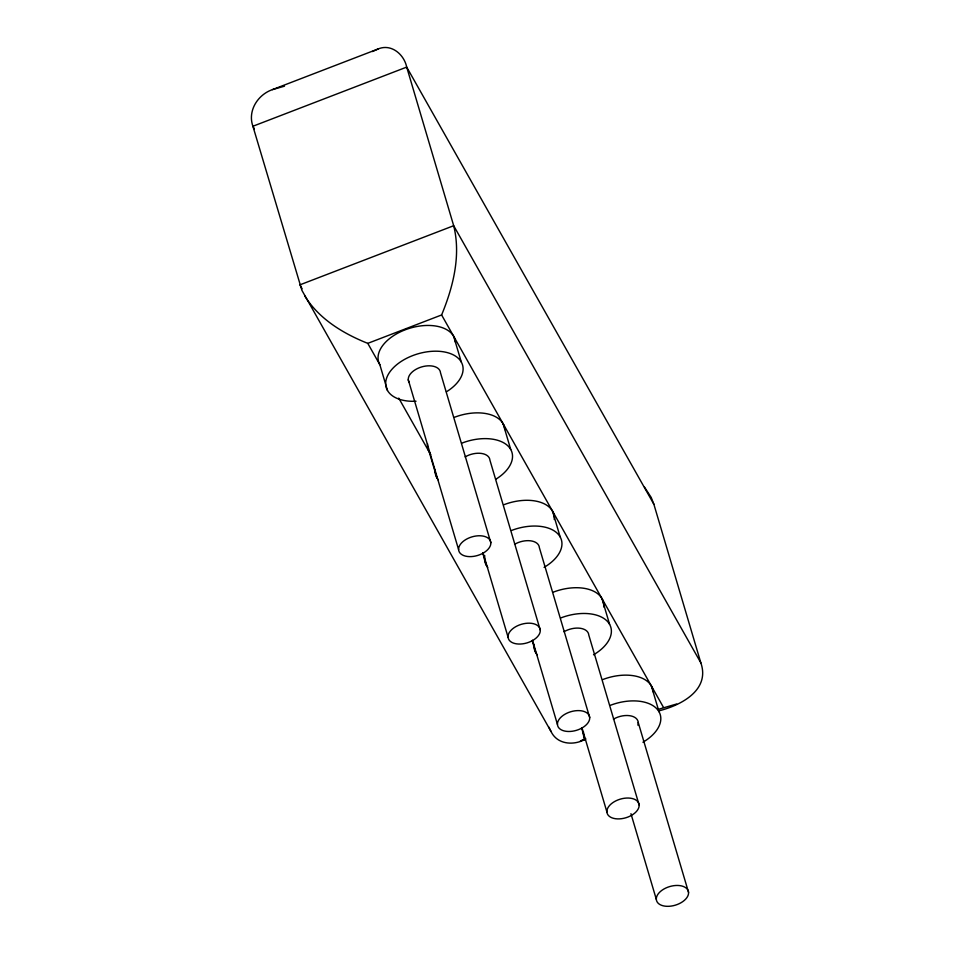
<?xml version="1.0" encoding="UTF-8"?>
<svg xmlns="http://www.w3.org/2000/svg" width="954" height="954" viewBox="0 0 954 954"><rect width="100%" height="100%" fill="white"/><g stroke="black" fill="none" stroke-linecap="round" stroke-linejoin="round"><path stroke-width="1.43" d="M304.696 295.835C318.886 318.874 343.178 333.566 367.779 343.357L441.607 314.963C453.102 287.13 461.14 255.648 453.687 225.716L406.702 67.102C404.15 54.438 391.247 43.383 378.142 48.964L272.486 89.604C257.747 94.649 247.42 110.914 252.905 126.25L301.893 290.314L551.066 731.575C557.446 744.895 574.38 745.766 585.875 738.909M580.366 741.031L584.957 738.754M372.465 51.54L378.142 48.964M658.797 710.873C680.5 705.507 710.42 690.314 700.844 662.839L653.86 504.225L651.177 497.416L644.499 487.112M657.986 709.442L676.684 703.992M272.486 89.604L284.495 86.17M653.86 504.225L406.702 67.102L252.905 126.25L254.372 128.838M700.844 662.839L453.687 225.716L299.878 284.864L302.084 288.752M441.607 314.963L663.459 707.343M367.779 343.357L379.847 364.69L387.467 390.448M398.748 398.116L430.731 454.688M548.848 727.091L551.066 731.575M651.391 686.009L659.023 711.756M601.962 598.575L609.594 624.333M638.226 722.464L688.561 892.407A16.576 9.719 -16.5 0 1 665.01 906.157A16.576 9.719 -16.5 0 1 663.769 889.104A16.576 9.719 -16.5 0 1 688.561 892.407M552.533 511.153L560.153 536.899M639.132 804.985A16.576 9.719 -16.5 0 0 614.34 801.682A16.576 9.719 -16.5 0 0 615.58 818.735A16.576 9.719 -16.5 0 0 639.132 804.985L588.785 635.042A16.576 9.719 -16.5 0 0 563.993 631.739M630.952 813.69L656.328 899.372M503.104 423.731L510.724 449.477M589.703 717.551A16.576 9.719 -16.5 0 0 564.899 714.26A16.576 9.719 -16.5 0 0 566.151 731.313A16.576 9.719 -16.5 0 0 589.703 717.551L539.356 547.608A16.576 9.719 -16.5 0 0 514.564 544.317M581.94 727.699L606.899 811.949M581.582 727.95L585.196 740.137A39.782 23.325 -16.5 0 1 583.454 731.801M453.663 336.309L461.295 362.055M540.274 630.129A16.576 9.719 -16.5 0 0 515.47 626.838A16.576 9.719 -16.5 0 0 516.722 643.878A16.576 9.719 -16.5 0 0 540.274 630.129L489.927 460.186A16.576 9.719 -16.5 0 0 465.135 456.894M532.511 640.265L557.47 724.527M532.153 640.516L535.766 652.715M490.833 542.707A16.576 9.719 -16.5 0 0 466.041 539.415A16.576 9.719 -16.5 0 0 467.281 556.456A16.576 9.719 -16.5 0 0 490.833 542.707L440.498 372.764A16.576 9.719 -16.5 0 0 421.573 366.944A16.576 9.719 -16.5 0 0 409.004 382.16M483.082 552.843L508.041 637.105M482.724 553.093L486.325 565.293M408.264 379.74L458.612 549.683M436.896 477.871L429.276 452.124A39.782 23.325 -16.5 0 1 427.535 443.777M379.847 364.69A39.782 23.325 -16.5 0 1 409.993 328.176A39.782 23.325 -16.5 0 1 455.428 342.14M454.509 417.268A39.782 23.325 -16.5 0 1 504.869 429.562M602.797 679.546A39.782 23.325 -16.5 0 1 653.156 691.829M503.939 504.702A39.782 23.325 -16.5 0 1 554.262 519.501M553.368 592.124A39.782 23.325 -16.5 0 1 603.691 606.923M416.039 401.229A39.782 23.325 -16.5 0 1 389.804 371.988A39.782 23.325 -16.5 0 1 449.799 353.374A39.782 23.325 -16.5 0 1 446.412 391.808M613.422 719.161A16.576 9.719 -16.5 0 1 631.345 716.013A16.576 9.719 -16.5 0 1 637.856 725.123M511.571 530.448A39.782 23.325 -16.5 0 1 558.317 534.335A39.782 23.325 -16.5 0 1 544.078 567.368M487.756 567.368A39.782 23.325 -16.5 0 1 484.775 555.657M561 617.87A39.782 23.325 -16.5 0 1 607.746 621.758A39.782 23.325 -16.5 0 1 593.507 654.802M537.185 654.79A39.782 23.325 -16.5 0 1 534.025 644.379M610.429 705.292A39.782 23.325 -16.5 0 1 657.175 709.18A39.782 23.325 -16.5 0 1 642.936 742.224M462.141 443.026A39.782 23.325 -16.5 0 1 508.577 446.567A39.782 23.325 -16.5 0 1 495.841 479.23M438.315 479.945A39.782 23.325 -16.5 0 1 435.167 469.523"/></g></svg>
